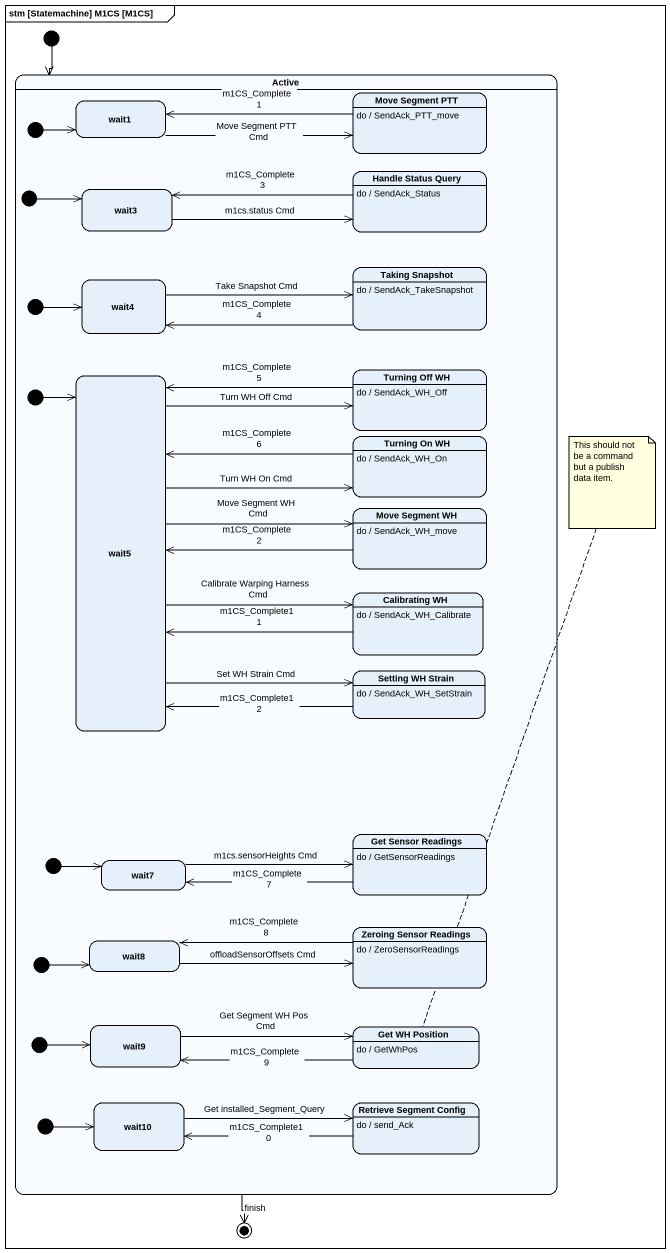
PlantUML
@startuml
mainframe stm [Statemachine] M1CS [M1CS]
hide empty description
state Active {
  state wait1
  state "Move Segment PTT" as Move_Segment_PTT
  Move_Segment_PTT : do / SendAck_PTT_move
  state initial2 <<start>>
  state "Handle Status Query" as Handle_Status_Query
  Handle_Status_Query : do / SendAck_Status
  state initial3 <<start>>
  state wait3
  state wait4
  state "Taking Snapshot" as Taking_Snapshot
  Taking_Snapshot : do / SendAck_TakeSnapshot
  state initial4 <<start>>
  state wait5
  state "Turning Off WH" as Turning_Off_WH
  Turning_Off_WH : do / SendAck_WH_Off
  state initial5 <<start>>
  state "Turning On WH" as Turning_On_WH
  Turning_On_WH : do / SendAck_WH_On
  state "Move Segment WH" as Move_Segment_WH
  Move_Segment_WH : do / SendAck_WH_move
  state "Calibrating WH" as Calibrating_WH
  Calibrating_WH : do / SendAck_WH_Calibrate
  state "Setting WH Strain" as Setting_WH_Strain
  Setting_WH_Strain : do / SendAck_WH_SetStrain
  state "Get Sensor Readings" as Get_Sensor_Readings
  Get_Sensor_Readings : do / GetSensorReadings
  state initial6 <<start>>
  state wait7
  state wait8
  state "Zeroing Sensor Readings" as Zeroing_Sensor_Readings
  Zeroing_Sensor_Readings : do / ZeroSensorReadings
  state initial7 <<start>>
  state wait9
  state "Get WH Position" as Get_WH_Position
  Get_WH_Position : do / GetWhPos
  state initial8 <<start>>
  state wait10
  state "Retrieve Segment Config" as Retrieve_Segment_Config
  Retrieve_Segment_Config : do / send_Ack
  state initial9 <<start>>
}
[*] --> Active
wait1 -right-> Move_Segment_PTT : Move Segment PTT Cmd
Move_Segment_PTT -left-> wait1 : m1CS_Complete1
initial2 -right-> wait1
Handle_Status_Query -left-> wait3 : m1CS_Complete3
initial3 -right-> wait3
wait3 -right-> Handle_Status_Query : m1cs.status Cmd
wait4 -right-> Taking_Snapshot : Take Snapshot Cmd
Taking_Snapshot -left-> wait4 : m1CS_Complete4
initial4 -right-> wait4
wait5 -right-> Turning_Off_WH : Turn WH Off Cmd
wait5 -right-> Turning_On_WH : Turn WH On Cmd
wait5 -right-> Move_Segment_WH : Move Segment WH Cmd
wait5 -right-> Calibrating_WH : Calibrate Warping Harness Cmd
wait5 -right-> Setting_WH_Strain : Set WH Strain Cmd
Turning_Off_WH -left-> wait5 : m1CS_Complete5
initial5 --> wait5
Turning_On_WH -left-> wait5 : m1CS_Complete6
Move_Segment_WH -left-> wait5 : m1CS_Complete2
Calibrating_WH -left-> wait5 : m1CS_Complete11
Setting_WH_Strain -left-> wait5 : m1CS_Complete12
Get_Sensor_Readings -left-> wait7 : m1CS_Complete7
initial6 -right-> wait7
wait7 -right-> Get_Sensor_Readings : m1cs.sensorHeights Cmd
wait8 -right-> Zeroing_Sensor_Readings : offloadSensorOffsets Cmd
Zeroing_Sensor_Readings -left-> wait8 : m1CS_Complete8
initial7 -right-> wait8
wait9 -right-> Get_WH_Position : Get Segment WH Pos Cmd
Get_WH_Position -left-> wait9 : m1CS_Complete9
initial8 -right-> wait9
wait10 -right-> Retrieve_Segment_Config : Get installed_Segment_Query
Retrieve_Segment_Config -left-> wait10 : m1CS_Complete10
initial9 -right-> wait10
Active --> [*] : finish
note top of Get_WH_Position : This should not be a command but a publish data item.
@enduml
